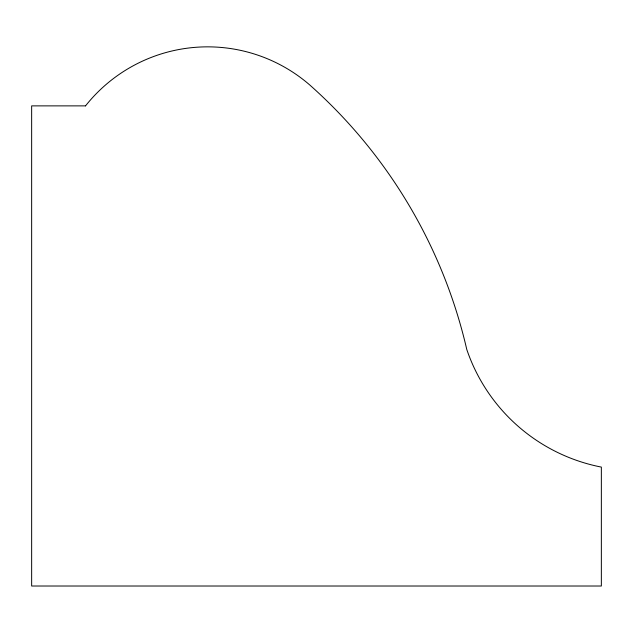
<?xml version="1.0" encoding="UTF-8"?>
<svg xmlns="http://www.w3.org/2000/svg" width="633" height="633" viewBox="0 0 633 633"><rect width="100%" height="100%" fill="white"/><g stroke="black" fill="none" stroke-linecap="round" stroke-linejoin="round"><path stroke-width="0.95" d="M85.526 105.877L31.65 105.877L31.65 586.016L601.35 586.016L601.35 467.091A178.158 178.158 0 0 1 466.774 349.456A505.846 505.846 0 0 0 309.774 84.988A155.829 155.829 0 0 0 85.526 105.877"/></g></svg>
